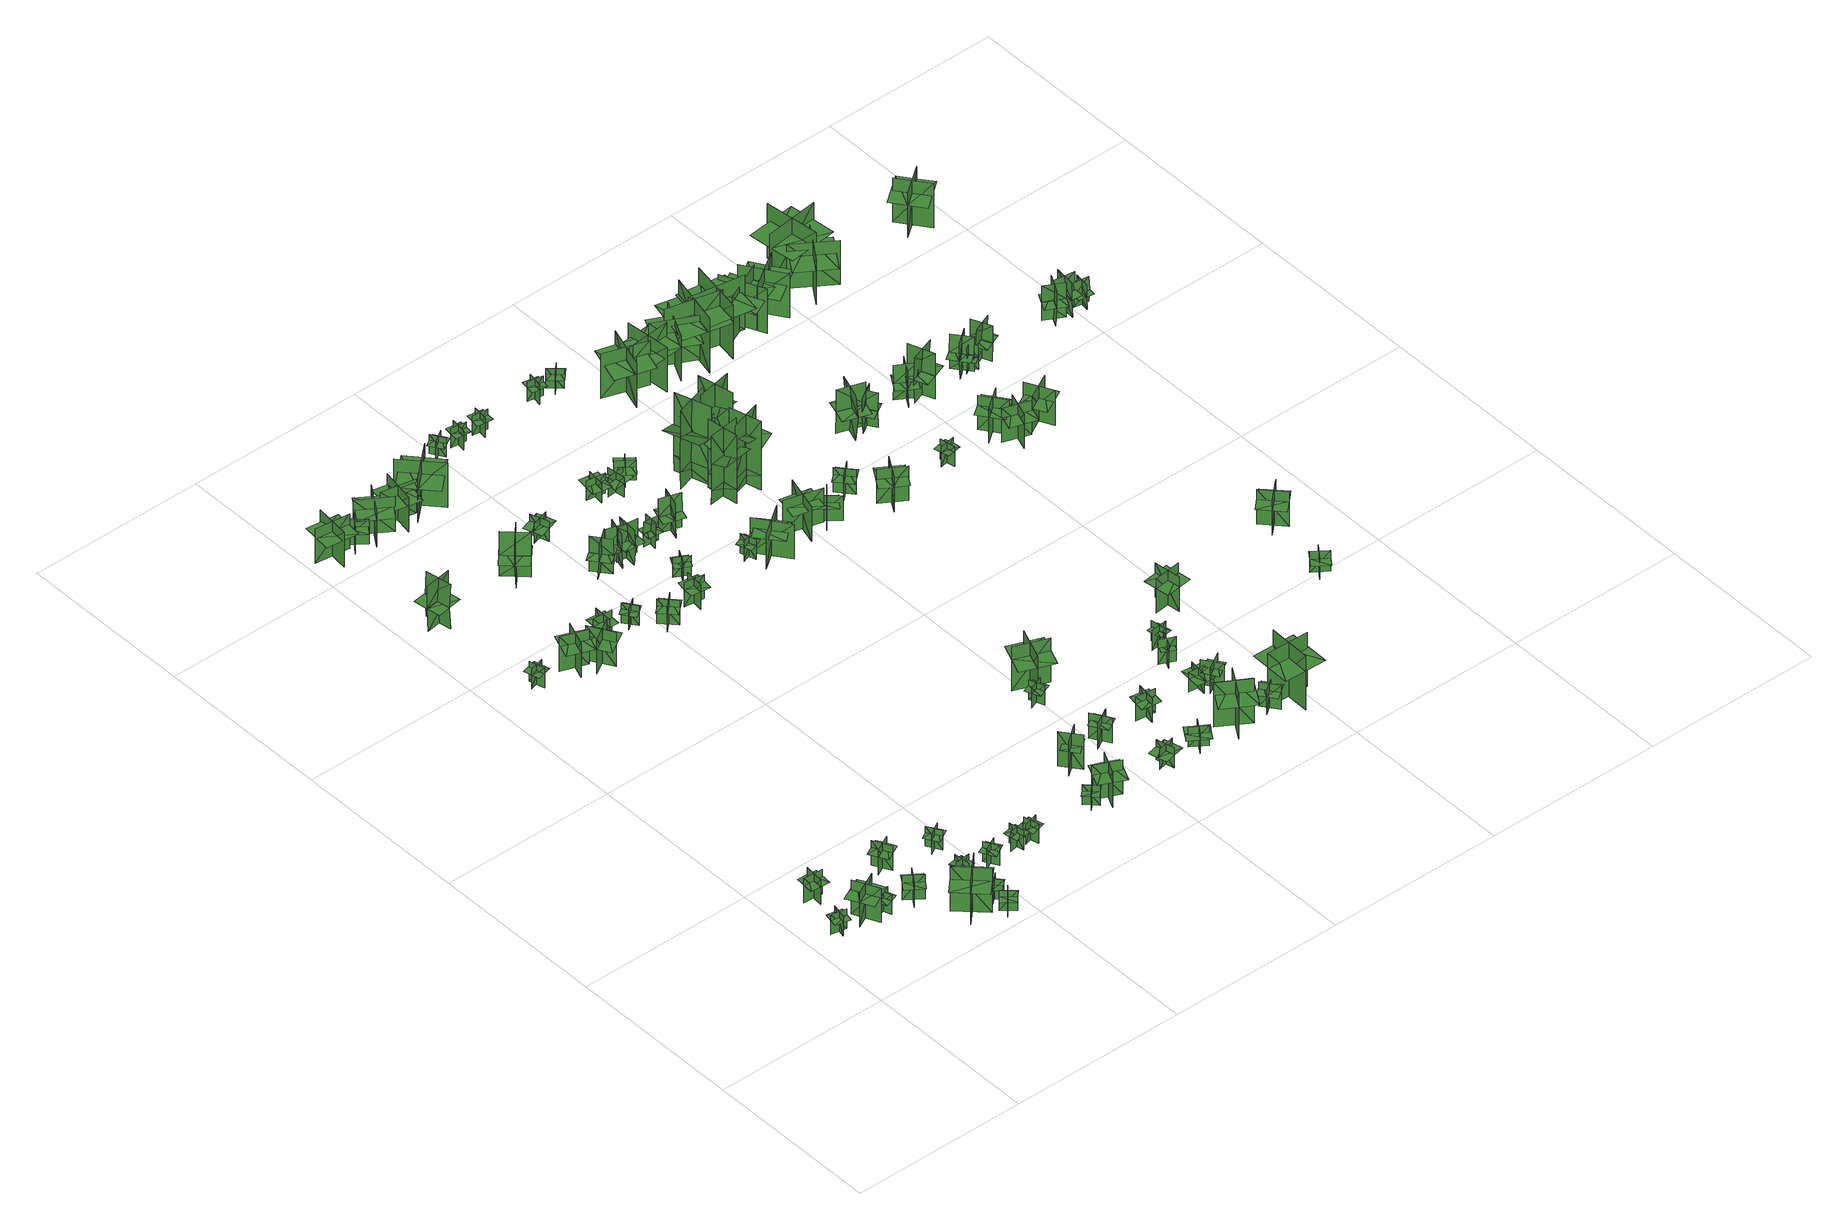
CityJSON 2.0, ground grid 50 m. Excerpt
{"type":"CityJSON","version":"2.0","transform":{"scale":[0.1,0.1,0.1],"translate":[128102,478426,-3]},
"CityObjects":{
"tree1":{"type":"SolitaryVegetationObject","geometry":[{"type":"MultiSurface","lod":"1","boundaries":[[[0,1,2]],[[0,2,3]],[[4,5,6]],[[4,6,7]],[[8,9,10]],[[8,10,11]],[[8,11,12]],[[8,12,13]]]}]},
"tree2":{"type":"SolitaryVegetationObject","geometry":[{"type":"MultiSurface","lod":"1","boundaries":[[[14,15,16]],[[14,16,17]],[[18,19,20]],[[18,20,21]],[[22,23,24]],[[22,24,25]],[[22,25,26]],[[22,26,27]]]}]},
"tree3":{"type":"SolitaryVegetationObject","geometry":[{"type":"MultiSurface","lod":"1","boundaries":[[[28,29,30]],[[28,30,31]],[[32,33,34]],[[32,34,35]],[[36,37,38]],[[36,38,39]],[[36,39,40]],[[36,40,41]]]}]},
"tree4":{"type":"SolitaryVegetationObject","geometry":[{"type":"MultiSurface","lod":"1","boundaries":[[[42,43,44]],[[42,44,45]],[[46,47,48]],[[46,48,49]],[[50,51,52]],[[50,52,53]],[[50,53,54]],[[50,54,55]]]}]},
"tree5":{"type":"SolitaryVegetationObject","geometry":[{"type":"MultiSurface","lod":"1","boundaries":[[[56,57,58]],[[56,58,59]],[[60,61,62]],[[60,62,63]],[[64,65,66]],[[64,66,67]],[[64,67,68]],[[64,68,69]]]}]},
"tree6":{"type":"SolitaryVegetationObject","geometry":[{"type":"MultiSurface","lod":"1","boundaries":[[[70,71,72]],[[70,72,73]],[[74,75,76]],[[74,76,77]],[[78,79,80]],[[78,80,81]],[[78,81,82]],[[78,82,83]]]}]},
"tree7":{"type":"SolitaryVegetationObject","geometry":[{"type":"MultiSurface","lod":"1","boundaries":[[[84,85,86]],[[84,86,87]],[[88,89,90]],[[88,90,91]],[[92,93,94]],[[92,94,95]],[[92,95,96]],[[92,96,97]]]}]},
"tree8":{"type":"SolitaryVegetationObject","geometry":[{"type":"MultiSurface","lod":"1","boundaries":[[[98,99,100]],[[98,100,101]],[[102,103,104]],[[102,104,105]],[[106,107,108]],[[106,108,109]],[[106,109,110]],[[106,110,111]]]}]},
"tree9":{"type":"SolitaryVegetationObject","geometry":[{"type":"MultiSurface","lod":"1","boundaries":[[[112,113,114]],[[112,114,115]],[[116,117,118]],[[116,118,119]],[[120,121,122]],[[120,122,123]],[[120,123,124]],[[120,124,125]]]}]},
"tree10":{"type":"SolitaryVegetationObject","geometry":[{"type":"MultiSurface","lod":"1","boundaries":[[[126,127,128]],[[126,128,129]],[[130,131,132]],[[130,132,133]],[[134,135,136]],[[134,136,137]],[[134,137,138]],[[134,138,139]]]}]},
"tree11":{"type":"SolitaryVegetationObject","geometry":[{"type":"MultiSurface","lod":"1","boundaries":[[[140,141,142]],[[140,142,143]],[[144,145,146]],[[144,146,147]],[[148,149,150]],[[148,150,151]],[[148,151,152]],[[148,152,153]]]}]},
"tree12":{"type":"SolitaryVegetationObject","geometry":[{"type":"MultiSurface","lod":"1","boundaries":[[[154,155,156]],[[154,156,157]],[[158,159,160]],[[158,160,161]],[[162,163,164]],[[162,164,165]],[[162,165,166]],[[162,166,167]]]}]},
"tree13":{"type":"SolitaryVegetationObject","geometry":[{"type":"MultiSurface","lod":"1","boundaries":[[[168,169,170]],[[168,170,171]],[[172,173,174]],[[172,174,175]],[[176,177,178]],[[176,178,179]],[[176,179,180]],[[176,180,181]]]}]},
"tree14":{"type":"SolitaryVegetationObject","geometry":[{"type":"MultiSurface","lod":"1","boundaries":[[[182,183,184]],[[182,184,185]],[[186,187,188]],[[186,188,189]],[[190,191,187]],[[190,187,186]],[[192,193,183]],[[192,183,182]],[[182,183,194]],[[182,194,195]],[[182,196,197]],[[182,197,183]]]}]},
"tree15":{"type":"SolitaryVegetationObject","geometry":[{"type":"MultiSurface","lod":"1","boundaries":[[[198,199,200]],[[198,200,201]],[[202,203,204]],[[202,204,205]],[[206,207,208]],[[206,208,209]],[[206,209,210]],[[206,210,211]]]}]},
"tree16":{"type":"SolitaryVegetationObject","geometry":[{"type":"MultiSurface","lod":"1","boundaries":[[[212,213,214]],[[212,214,215]],[[216,217,218]],[[216,218,219]],[[220,221,222]],[[220,222,223]],[[220,223,224]],[[220,224,225]]]}]},
"tree17":{"type":"SolitaryVegetationObject","geometry":[{"type":"MultiSurface","lod":"1","boundaries":[[[226,227,228]],[[226,228,229]],[[230,231,232]],[[230,232,233]],[[234,235,236]],[[234,236,237]],[[234,237,238]],[[234,238,239]]]}]},
"tree18":{"type":"SolitaryVegetationObject","geometry":[{"type":"MultiSurface","lod":"1","boundaries":[[[240,241,242]],[[240,242,243]],[[244,245,246]],[[244,246,247]],[[248,249,250]],[[248,250,251]],[[248,251,252]],[[248,252,253]]]}]},
"tree19":{"type":"SolitaryVegetationObject","geometry":[{"type":"MultiSurface","lod":"1","boundaries":[[[254,255,256]],[[254,256,257]],[[258,259,260]],[[258,260,261]],[[262,263,264]],[[262,264,265]],[[262,265,266]],[[262,266,267]]]}]},
"tree20":{"type":"SolitaryVegetationObject","geometry":[{"type":"MultiSurface","lod":"1","boundaries":[[[268,269,270]],[[268,270,271]],[[272,273,274]],[[272,274,275]],[[276,277,278]],[[276,278,279]],[[276,279,280]],[[276,280,281]]]}]},
"tree21":{"type":"SolitaryVegetationObject","geometry":[{"type":"MultiSurface","lod":"1","boundaries":[[[282,283,284]],[[282,284,285]],[[286,287,288]],[[286,288,289]],[[290,291,292]],[[290,292,293]],[[290,293,294]],[[290,294,295]]]}]},
"tree22":{"type":"SolitaryVegetationObject","geometry":[{"type":"MultiSurface","lod":"1","boundaries":[[[296,297,298]],[[296,298,299]],[[300,301,302]],[[300,302,303]],[[304,305,306]],[[304,306,307]],[[304,307,308]],[[304,308,309]]]}]},
"tree23":{"type":"SolitaryVegetationObject","geometry":[{"type":"MultiSurface","lod":"1","boundaries":[[[310,311,312]],[[310,312,313]],[[314,315,316]],[[314,316,317]],[[318,319,320]],[[318,320,321]],[[318,321,322]],[[318,322,323]]]}]},
"tree24":{"type":"SolitaryVegetationObject","geometry":[{"type":"MultiSurface","lod":"1","boundaries":[[[324,325,326]],[[324,326,327]],[[328,329,330]],[[328,330,331]],[[332,333,329]],[[332,329,328]],[[334,335,325]],[[334,325,324]],[[324,325,336]],[[324,336,337]],[[324,338,339]],[[324,339,325]]]}]},
"tree25":{"type":"SolitaryVegetationObject","geometry":[{"type":"MultiSurface","lod":"1","boundaries":[[[340,341,342]],[[340,342,343]],[[344,345,346]],[[344,346,347]],[[348,349,350]],[[348,350,351]],[[348,351,352]],[[348,352,353]]]}]},
"tree26":{"type":"SolitaryVegetationObject","geometry":[{"type":"MultiSurface","lod":"1","boundaries":[[[354,355,356]],[[354,356,357]],[[358,359,360]],[[358,360,361]],[[362,363,364]],[[362,364,365]],[[362,365,366]],[[362,366,367]]]}]},
"tree27":{"type":"SolitaryVegetationObject","geometry":[{"type":"MultiSurface","lod":"1","boundaries":[[[368,369,370]],[[368,370,371]],[[372,373,374]],[[372,374,375]],[[376,377,378]],[[376,378,379]],[[376,379,380]],[[376,380,381]]]}]},
"tree28":{"type":"SolitaryVegetationObject","geometry":[{"type":"MultiSurface","lod":"1","boundaries":[[[382,383,384]],[[382,384,385]],[[386,387,388]],[[386,388,389]],[[390,391,392]],[[390,392,393]],[[390,393,394]],[[390,394,395]]]}]},
"tree29":{"type":"SolitaryVegetationObject","geometry":[{"type":"MultiSurface","lod":"1","boundaries":[[[396,397,398]],[[396,398,399]],[[400,401,402]],[[400,402,403]],[[404,405,406]],[[404,406,407]],[[404,407,408]],[[404,408,409]]]}]},
"tree30":{"type":"SolitaryVegetationObject","geometry":[{"type":"MultiSurface","lod":"1","boundaries":[[[410,411,412]],[[410,412,413]],[[414,415,416]],[[414,416,417]],[[418,419,420]],[[418,420,421]],[[418,421,422]],[[418,422,423]]]}]},
"tree31":{"type":"SolitaryVegetationObject","geometry":[{"type":"MultiSurface","lod":"1","boundaries":[[[424,425,426]],[[424,426,427]],[[428,429,430]],[[428,430,431]],[[432,433,429]],[[432,429,428]],[[434,435,425]],[[434,425,424]],[[424,425,436]],[[424,436,437]],[[424,438,439]],[[424,439,425]]]}]},
"tree32":{"type":"SolitaryVegetationObject","geometry":[{"type":"MultiSurface","lod":"1","boundaries":[[[440,441,442]],[[440,442,443]],[[444,445,446]],[[444,446,447]],[[448,449,450]],[[448,450,451]],[[448,451,452]],[[448,452,453]]]}]},
"tree33":{"type":"SolitaryVegetationObject","geometry":[{"type":"MultiSurface","lod":"1","boundaries":[[[454,455,456]],[[454,456,457]],[[458,459,460]],[[458,460,461]],[[462,463,464]],[[462,464,465]],[[462,465,466]],[[462,466,467]]]}]},
"tree34":{"type":"SolitaryVegetationObject","geometry":[{"type":"MultiSurface","lod":"1","boundaries":[[[468,469,470]],[[468,470,471]],[[472,473,474]],[[472,474,475]],[[476,477,473]],[[476,473,472]],[[478,479,469]],[[478,469,468]],[[468,469,480]],[[468,480,481]],[[468,482,483]],[[468,483,469]]]}]},
"tree35":{"type":"SolitaryVegetationObject","geometry":[{"type":"MultiSurface","lod":"1","boundaries":[[[484,485,486]],[[484,486,487]],[[488,489,490]],[[488,490,491]],[[492,493,489]],[[492,489,488]],[[494,495,485]],[[494,485,484]],[[484,485,496]],[[484,496,497]],[[484,498,499]],[[484,499,485]]]}]},
"tree36":{"type":"SolitaryVegetationObject","geometry":[{"type":"MultiSurface","lod":"1","boundaries":[[[500,501,502]],[[500,502,503]],[[504,505,506]],[[504,506,507]],[[508,509,510]],[[508,510,511]],[[508,511,512]],[[508,512,513]]]}]},
"tree37":{"type":"SolitaryVegetationObject","geometry":[{"type":"MultiSurface","lod":"1","boundaries":[[[514,515,516]],[[514,516,517]],[[518,519,520]],[[518,520,521]],[[522,523,524]],[[522,524,525]],[[522,526,527]],[[522,527,523]]]}]},
"tree38":{"type":"SolitaryVegetationObject","geometry":[{"type":"MultiSurface","lod":"1","boundaries":[[[528,529,530]],[[528,530,531]],[[532,533,534]],[[532,534,535]],[[536,537,538]],[[536,538,539]],[[536,539,540]],[[536,540,541]]]}]},
"tree39":{"type":"SolitaryVegetationObject","geometry":[{"type":"MultiSurface","lod":"1","boundaries":[[[542,543,544]],[[542,544,545]],[[546,547,548]],[[546,548,549]],[[550,551,552]],[[550,552,553]],[[550,553,554]],[[550,554,555]]]}]},
"tree40":{"type":"SolitaryVegetationObject","geometry":[{"type":"MultiSurface","lod":"1","boundaries":[[[556,557,558]],[[556,558,559]],[[560,561,562]],[[560,562,563]],[[564,565,566]],[[564,566,567]],[[564,567,568]],[[564,568,569]]]}]},
"tree41":{"type":"SolitaryVegetationObject","geometry":[{"type":"MultiSurface","lod":"1","boundaries":[[[570,571,572]],[[570,572,573]],[[574,575,576]],[[574,576,577]],[[578,579,575]],[[578,575,574]],[[580,581,571]],[[580,571,570]],[[570,571,582]],[[570,582,583]],[[570,584,585]],[[570,585,571]]]}]},
"tree42":{"type":"SolitaryVegetationObject","geometry":[{"type":"MultiSurface","lod":"1","boundaries":[[[586,587,588]],[[586,588,589]],[[590,591,592]],[[590,592,593]],[[594,595,596]],[[594,596,597]],[[594,597,598]],[[594,598,599]]]}]},
"tree43":{"type":"SolitaryVegetationObject","geometry":[{"type":"MultiSurface","lod":"1","boundaries":[[[600,601,602]],[[600,602,603]],[[604,605,606]],[[604,606,607]],[[608,609,610]],[[608,610,611]],[[608,611,612]],[[608,612,613]]]}]},
"tree44":{"type":"SolitaryVegetationObject","geometry":[{"type":"MultiSurface","lod":"1","boundaries":[[[614,615,616]],[[614,616,617]],[[618,619,620]],[[618,620,621]],[[622,623,619]],[[622,619,618]],[[624,625,615]],[[624,615,614]],[[614,615,626]],[[614,626,627]],[[614,628,629]],[[614,629,615]]]}]},
"tree45":{"type":"SolitaryVegetationObject","geometry":[{"type":"MultiSurface","lod":"1","boundaries":[[[630,631,632]],[[630,632,633]],[[634,635,636]],[[634,636,637]],[[638,639,640]],[[638,640,641]],[[638,641,642]],[[638,642,643]]]}]},
"tree46":{"type":"SolitaryVegetationObject","geometry":[{"type":"MultiSurface","lod":"1","boundaries":[[[644,645,646]],[[644,646,647]],[[648,649,650]],[[648,650,651]],[[652,653,654]],[[652,654,655]],[[652,655,656]],[[652,656,657]]]}]},
"tree47":{"type":"SolitaryVegetationObject","geometry":[{"type":"MultiSurface","lod":"1","boundaries":[[[658,659,660]],[[658,660,661]],[[662,663,664]],[[662,664,665]],[[666,667,668]],[[666,668,669]],[[666,669,670]],[[666,670,671]]]}]},
"tree48":{"type":"SolitaryVegetationObject","geometry":[{"type":"MultiSurface","lod":"1","boundaries":[[[672,673,674]],[[672,674,675]],[[676,677,678]],[[676,678,679]],[[680,681,682]],[[680,682,683]],[[680,683,684]],[[680,684,685]]]}]},
"tree49":{"type":"SolitaryVegetationObject","geometry":[{"type":"MultiSurface","lod":"1","boundaries":[[[686,687,688]],[[686,688,689]],[[690,691,692]],[[690,692,693]],[[694,695,696]],[[694,696,697]],[[694,697,698]],[[694,698,699]]]}]},
"tree50":{"type":"SolitaryVegetationObject","geometry":[{"type":"MultiSurface","lod":"1","boundaries":[[[700,701,702]],[[700,702,703]],[[704,705,706]],[[704,706,707]],[[708,709,710]],[[708,710,711]],[[708,711,712]],[[708,712,713]]]}]},
"tree51":{"type":"SolitaryVegetationObject","geometry":[{"type":"MultiSurface","lod":"1","boundaries":[[[714,715,716]],[[714,716,717]],[[718,719,720]],[[718,720,721]],[[722,723,724]],[[722,724,725]],[[722,725,726]],[[722,726,727]]]}]},
"tree52":{"type":"SolitaryVegetationObject","geometry":[{"type":"MultiSurface","lod":"1","boundaries":[[[728,729,730]],[[728,730,731]],[[732,733,734]],[[732,734,735]],[[736,737,738]],[[736,738,739]],[[736,739,740]],[[736,740,741]]]}]},
"tree53":{"type":"SolitaryVegetationObject","geometry":[{"type":"MultiSurface","lod":"1","boundaries":[[[742,743,744]],[[742,744,745]],[[746,747,748]],[[746,748,749]],[[750,751,752]],[[750,752,753]],[[750,753,754]],[[750,754,755]]]}]},
"tree54":{"type":"SolitaryVegetationObject","geometry":[{"type":"MultiSurface","lod":"1","boundaries":[[[756,757,758]],[[756,758,759]],[[760,761,762]],[[760,762,763]],[[764,765,766]],[[764,766,767]],[[764,767,768]],[[764,768,769]]]}]},
"tree55":{"type":"SolitaryVegetationObject","geometry":[{"type":"MultiSurface","lod":"1","boundaries":[[[770,771,772]],[[770,772,773]],[[774,775,776]],[[774,776,777]],[[778,779,775]],[[778,775,774]],[[780,781,771]],[[780,771,770]],[[782,783,784]],[[782,784,785]],[[786,787,788]],[[786,788,789]]]}]},
"tree56":{"type":"SolitaryVegetationObject","geometry":[{"type":"MultiSurface","lod":"1","boundaries":[[[790,791,792]],[[790,792,793]],[[794,795,796]],[[794,796,797]],[[798,799,795]],[[798,795,794]],[[800,801,791]],[[800,791,790]],[[802,803,804]],[[802,804,805]],[[806,807,808]],[[806,808,809]]]}]},
"tree57":{"type":"SolitaryVegetationObject","geometry":[{"type":"MultiSurface","lod":"1","boundaries":[[[810,811,812]],[[810,812,813]],[[814,815,816]],[[814,816,817]],[[818,819,820]],[[818,820,821]],[[818,821,822]],[[818,822,823]]]}]},
"tree58":{"type":"SolitaryVegetationObject","geometry":[{"type":"MultiSurface","lod":"1","boundaries":[[[824,825,826]],[[824,826,827]],[[828,829,830]],[[828,830,831]],[[832,833,834]],[[832,834,835]],[[832,836,837]],[[832,837,833]]]}]},
"tree59":{"type":"SolitaryVegetationObject","geometry":[{"type":"MultiSurface","lod":"1","boundaries":[[[838,839,840]],[[838,840,841]],[[842,843,844]],[[842,844,845]],[[846,847,848]],[[846,848,849]],[[846,849,850]],[[846,850,851]]]}]},
"tree60":{"type":"SolitaryVegetationObject","geometry":[{"type":"MultiSurface","lod":"1","boundaries":[[[852,853,854]],[[852,854,855]],[[856,857,858]],[[856,858,859]],[[860,861,862]],[[860,862,863]],[[860,863,864]],[[860,864,865]]]}]},
"tree61":{"type":"SolitaryVegetationObject","geometry":[{"type":"MultiSurface","lod":"1","boundaries":[[[866,867,868]],[[866,868,869]],[[870,871,872]],[[870,872,873]],[[874,875,876]],[[874,876,877]],[[874,877,878]],[[874,878,879]]]}]},
"tree62":{"type":"SolitaryVegetationObject","geometry":[{"type":"MultiSurface","lod":"1","boundaries":[[[880,881,882]],[[880,882,883]],[[884,885,886]],[[884,886,887]],[[888,889,890]],[[888,890,891]],[[888,891,892]],[[888,892,893]]]}]},
"tree63":{"type":"SolitaryVegetationObject","geometry":[{"type":"MultiSurface","lod":"1","boundaries":[[[894,895,896]],[[894,896,897]],[[898,899,900]],[[898,900,901]],[[902,903,899]],[[902,899,898]],[[904,905,895]],[[904,895,894]],[[906,907,908]],[[906,908,909]],[[910,911,912]],[[910,912,913]]]}]},
"tree64":{"type":"SolitaryVegetationObject","geometry":[{"type":"MultiSurface","lod":"1","boundaries":[[[914,915,916]],[[914,916,917]],[[918,919,920]],[[918,920,921]],[[922,923,919]],[[922,919,918]],[[924,925,915]],[[924,915,914]],[[926,927,928]],[[926,928,929]],[[930,931,932]],[[930,932,933]]]}]},
"tree65":{"type":"SolitaryVegetationObject","geometry":[{"type":"MultiSurface","lod":"1","boundaries":[[[934,935,936]],[[934,936,937]],[[938,939,940]],[[938,940,941]],[[942,943,944]],[[942,944,945]],[[942,946,947]],[[942,947,943]]]}]},
"tree66":{"type":"SolitaryVegetationObject","geometry":[{"type":"MultiSurface","lod":"1","boundaries":[[[948,949,950]],[[948,950,951]],[[952,953,954]],[[952,954,955]],[[956,957,958]],[[956,958,959]],[[956,959,960]],[[956,960,961]]]}]},
"tree67":{"type":"SolitaryVegetationObject","geometry":[{"type":"MultiSurface","lod":"1","boundaries":[[[962,963,964]],[[962,964,965]],[[966,967,968]],[[966,968,969]],[[970,971,972]],[[970,972,973]],[[970,973,974]],[[970,974,975]]]}]},
"tree68":{"type":"SolitaryVegetationObject","geometry":[{"type":"MultiSurface","lod":"1","boundaries":[[[976,977,978]],[[976,978,979]],[[980,981,982]],[[980,982,983]],[[984,985,986]],[[984,986,987]],[[984,987,988]],[[984,988,989]]]}]},
"tree69":{"type":"SolitaryVegetationObject","geometry":[{"type":"MultiSurface","lod":"1","boundaries":[[[990,991,992]],[[990,992,993]],[[994,995,996]],[[994,996,997]],[[998,999,1000]],[[998,1000,1001]],[[998,1001,1002]],[[998,1002,1003]]]}]},
"tree70":{"type":"SolitaryVegetationObject","geometry":[{"type":"MultiSurface","lod":"1","boundaries":[[[1004,1005,1006]],[[1004,1006,1007]],[[1008,1009,1010]],[[1008,1010,1011]],[[1012,1013,1014]],[[1012,1014,1015]],[[1012,1015,1016]],[[1012,1016,1017]]]}]},
"tree71":{"type":"SolitaryVegetationObject","geometry":[{"type":"MultiSurface","lod":"1","boundaries":[[[1018,1019,1020]],[[1018,1020,1021]],[[1022,1023,1024]],[[1022,1024,1025]],[[1026,1027,1028]],[[1026,1028,1029]],[[1026,1029,1030]],[[1026,1030,1031]]]}]},
"tree72":{"type":"SolitaryVegetationObject","geometry":[{"type":"MultiSurface","lod":"1","boundaries":[[[1032,1033,1034]],[[1032,1034,1035]],[[1036,1037,1038]],[[1036,1038,1039]],[[1040,1041,1042]],[[1040,1042,1043]],[[1040,1043,1044]],[[1040,1044,1045]]]}]},
"tree73":{"type":"SolitaryVegetationObject","geometry":[{"type":"MultiSurface","lod":"1","boundaries":[[[1046,1047,1048]],[[1046,1048,1049]],[[1050,1051,1052]],[[1050,1052,1053]],[[1054,1055,1056]],[[1054,1056,1057]],[[1054,1057,1058]],[[1054,1058,1059]]]}]},
"tree74":{"type":"SolitaryVegetationObject","geometry":[{"type":"MultiSurface","lod":"1","boundaries":[[[1060,1061,1062]],[[1060,1062,1063]],[[1064,1065,1066]],[[1064,1066,1067]],[[1068,1069,1065]],[[1068,1065,1064]],[[1070,1071,1061]],[[1070,1061,1060]],[[1060,1061,1072]],[[1060,1072,1073]],[[1060,1074,1075]],[[1060,1075,1061]]]}]},
"tree75":{"type":"SolitaryVegetationObject","geometry":[{"type":"MultiSurface","lod":"1","boundaries":[[[1076,1077,1078]],[[1076,1078,1079]],[[1080,1081,1082]],[[1080,1082,1083]],[[1084,1085,1086]],[[1084,1086,1087]],[[1084,1087,1088]],[[1084,1088,1089]]]}]},
"tree76":{"type":"SolitaryVegetationObject","geometry":[{"type":"MultiSurface","lod":"1","boundaries":[[[1090,1091,1092]],[[1090,1092,1093]],[[1094,1095,1096]],[[1094,1096,1097]],[[1098,1099,1095]],[[1098,1095,1094]],[[1100,1101,1091]],[[1100,1091,1090]],[[1090,1091,1102]],[[1090,1102,1103]],[[1090,1104,1105]],[[1090,1105,1091]]]}]},
"tree77":{"type":"SolitaryVegetationObject","geometry":[{"type":"MultiSurface","lod":"1","boundaries":[[[1106,1107,1108]],[[1106,1108,1109]],[[1110,1111,1112]],[[1110,1112,1113]],[[1114,1115,1116]],[[1114,1116,1117]],[[1114,1117,1118]],[[1114,1118,1119]]]}]},
"tree78":{"type":"SolitaryVegetationObject","geometry":[{"type":"MultiSurface","lod":"1","boundaries":[[[1120,1121,1122]],[[1120,1122,1123]],[[1124,1125,1126]],[[1124,1126,1127]],[[1128,1129,1130]],[[1128,1130,1131]],[[1128,1131,1132]],[[1128,1132,1133]]]}]},
"tree79":{"type":"SolitaryVegetationObject","geometry":[{"type":"MultiSurface","lod":"1","boundaries":[[[1134,1135,1136]],[[1134,1136,1137]],[[1138,1139,1140]],[[1138,1140,1141]],[[1142,1143,1139]],[[1142,1139,1138]],[[1144,1145,1135]],[[1144,1135,1134]],[[1134,1135,1146]],[[1134,1146,1147]],[[1134,1148,1149]],[[1134,1149,1135]]]}]},
"tree80":{"type":"SolitaryVegetationObject","geometry":[{"type":"MultiSurface","lod":"1","boundaries":[[[1150,1151,1152]],[[1150,1152,1153]],[[1154,1155,1156]],[[1154,1156,1157]],[[1158,1159,1160]],[[1158,1160,1161]],[[1158,1161,1162]],[[1158,1162,1163]]]}]},
"tree81":{"type":"SolitaryVegetationObject","geometry":[{"type":"MultiSurface","lod":"1","boundaries":[[[1164,1165,1166]],[[1164,1166,1167]],[[1168,1169,1170]],[[1168,1170,1171]],[[1172,1173,1174]],[[1172,1174,1175]],[[1172,1175,1176]],[[1172,1176,1177]]]}]},
"tree82":{"type":"SolitaryVegetationObject","geometry":[{"type":"MultiSurface","lod":"1","boundaries":[[[1178,1179,1180]],[[1178,1180,1181]],[[1182,1183,1184]],[[1182,1184,1185]],[[1186,1187,1188]],[[1186,1188,1189]],[[1186,1189,1190]],[[1186,1190,1191]]]}]},
"tree83":{"type":"SolitaryVegetationObject","geometry":[{"type":"MultiSurface","lod":"1","boundaries":[[[1192,1193,1194]],[[1192,1194,1195]],[[1196,1197,1198]],[[1196,1198,1199]],[[1200,1201,1202]],[[1200,1202,1203]],[[1200,1203,1204]],[[1200,1204,1205]]]}]},
"tree84":{"type":"SolitaryVegetationObject","geometry":[{"type":"MultiSurface","lod":"1","boundaries":[[[1206,1207,1208]],[[1206,1208,1209]],[[1210,1211,1212]],[[1210,1212,1213]],[[1214,1215,1211]],[[1214,1211,1210]],[[1216,1217,1207]],[[1216,1207,1206]],[[1206,1207,1218]],[[1206,1218,1219]],[[1206,1220,1221]],[[1206,1221,1207]]]}]},
"tree85":{"type":"SolitaryVegetationObject","geometry":[{"type":"MultiSurface","lod":"1","boundaries":[[[1222,1223,1224]],[[1222,1224,1225]],[[1226,1227,1228]],[[1226,1228,1229]],[[1230,1231,1232]],[[1230,1232,1233]],[[1230,1233,1234]],[[1230,1234,1235]]]}]},
"tree86":{"type":"SolitaryVegetationObject","geometry":[{"type":"MultiSurface","lod":"1","boundaries":[[[1236,1237,1238]],[[1236,1238,1239]],[[1240,1241,1242]],[[1240,1242,1243]],[[1244,1245,1246]],[[1244,1246,1247]],[[1244,1247,1248]],[[1244,1248,1249]]]}]},
"tree87":{"type":"SolitaryVegetationObject","geometry":[{"type":"MultiSurface","lod":"1","boundaries":[[[1250,1251,1252]],[[1250,1252,1253]],[[1254,1255,1256]],[[1254,1256,1257]],[[1258,1259,1260]],[[1258,1260,1261]],[[1258,1259,1262]],[[1258,1262,1263]]]}]},
"tree88":{"type":"SolitaryVegetationObject","geometry":[{"type":"MultiSurface","lod":"1","boundaries":[[[1264,1265,1266]],[[1264,1266,1267]],[[1268,1269,1270]],[[1268,1270,1271]],[[1272,1273,1269]],[[1272,1269,1268]],[[1274,1275,1265]],[[1274,1265,1264]],[[1264,1265,1276]],[[1264,1276,1277]],[[1264,1278,1279]],[[1264,1279,1265]]]}]},
"tree89":{"type":"SolitaryVegetationObject","geometry":[{"type":"MultiSurface","lod":"1","boundaries":[[[1280,1281,1282]],[[1280,1282,1283]],[[1284,1285,1286]],[[1284,1286,1287]],[[1288,1289,1285]],[[1288,1285,1284]],[[1290,1291,1281]],[[1290,1281,1280]],[[1280,1281,1292]],[[1280,1292,1293]],[[1280,1294,1295]],[[1280,1295,1281]]]}]},
"tree90":{"type":"SolitaryVegetationObject","geometry":[{"type":"MultiSurface","lod":"1","boundaries":[[[1296,1297,1298]],[[1296,1298,1299]],[[1300,1301,1302]],[[1300,1302,1303]],[[1304,1305,1306]],[[1304,1306,1307]],[[1304,1307,1308]],[[1304,1308,1309]]]}]},
"tree91":{"type":"SolitaryVegetationObject","geometry":[{"type":"MultiSurface","lod":"1","boundaries":[[[1310,1311,1312]],[[1310,1312,1313]],[[1314,1315,1316]],[[1314,1316,1317]],[[1318,1319,1315]],[[1318,1315,1314]],[[1320,1321,1311]],[[1320,1311,1310]],[[1310,1311,1322]],[[1310,1322,1323]],[[1310,1324,1325]],[[1310,1325,1311]]]}]},
"tree92":{"type":"SolitaryVegetationObject","geometry":[{"type":"MultiSurface","lod":"1","boundaries":[[[1326,1327,1328]],[[1326,1328,1329]],[[1330,1331,1332]],[[1330,1332,1333]],[[1334,1335,1336]],[[1334,1336,1337]],[[1334,1337,1338]],[[1334,1338,1339]]]}]},
"tree93":{"type":"SolitaryVegetationObject","geometry":[{"type":"MultiSurface","lod":"1","boundaries":[[[1340,1341,1342]],[[1340,1342,1343]],[[1344,1345,1346]],[[1344,1346,1347]],[[1348,1349,1345]],[[1348,1345,1344]],[[1350,1351,1341]],[[1350,1341,1340]],[[1340,1341,1352]],[[1340,1352,1353]],[[1340,1354,1355]],[[1340,1355,1341]]]}]},
"tree94":{"type":"SolitaryVegetationObject","geometry":[{"type":"MultiSurface","lod":"1","boundaries":[[[1356,1357,1358]],[[1356,1358,1359]],[[1360,1361,1362]],[[1360,1362,1363]],[[1364,1365,1361]],[[1364,1361,1360]],[[1366,1367,1357]],[[1366,1357,1356]],[[1356,1357,1368]],[[1356,1368,1369]],[[1356,1370,1371]],[[1356,1371,1357]]]}]},
"tree95":{"type":"SolitaryVegetationObject","geometry":[{"type":"MultiSurface","lod":"1","boundaries":[[[1372,1373,1374]],[[1372,1374,1375]],[[1376,1377,1378]],[[1376,1378,1379]],[[1380,1381,1377]],[[1380,1377,1376]],[[1382,1383,1373]],[[1382,1373,1372]],[[1372,1373,1384]],[[1372,1384,1385]],[[1372,1386,1387]],[[1372,1387,1373]]]}]},
"tree96":{"type":"SolitaryVegetationObject","geometry":[{"type":"MultiSurface","lod":"1","boundaries":[[[1388,1389,1390]],[[1388,1390,1391]],[[1392,1393,1394]],[[1392,1394,1395]],[[1396,1397,1398]],[[1396,1398,1399]],[[1396,1399,1400]],[[1396,1400,1401]]]}]}
},
"vertices":[
[73,222,23],[82,265,23],[82,265,84],[73,222,84],[97,238,23],[54,247,23],[54,247,84],[97,238,84],[97,238,67],[102,260,67],[59,269,67],[54,247,67],[50,226,67],[93,216,67],
[136,372,23],[81,376,23],[81,376,100],[136,372,100],[113,400,23],[108,345,23],[108,345,100],[113,400,100],[113,400,78],[85,402,78],[80,347,78],[108,345,78],[135,343,78],[140,398,78],
[138,269,25],[173,199,25],[173,199,132],[138,269,132],[122,220,25],[191,255,25],[191,255,132],[122,220,132],[122,220,102],[139,185,102],[208,220,102],[191,255,102],[173,289,102],[104,254,102],
[224,235,23],[182,221,23],[182,221,85],[224,235,85],[197,248,23],[211,206,23],[211,206,85],[197,248,85],[197,248,67],[176,241,67],[190,199,67],[211,206,67],[232,213,67],[218,255,67],
[300,235,24],[268,190,24],[268,190,101],[300,235,101],[264,229,24],[309,197,24],[309,197,101],[264,229,101],[264,229,79],[248,206,79],[293,174,79],[309,197,79],[325,220,79],[280,252,79],
[332,57,21],[403,128,21],[403,128,160],[332,57,160],[399,57,21],[328,127,21],[328,127,160],[399,57,160],[399,57,121],[434,92,121],[364,162,121],[328,127,121],[293,92,121],[364,22,121],
[319,327,23],[294,376,23],[294,376,100],[319,327,100],[331,363,23],[282,337,23],[282,337,100],[331,363,100],[331,363,79],[318,387,79],[269,361,79],[282,337,79],[294,312,79],[343,338,79],
[443,50,25],[414,17,25],[414,17,86],[443,50,86],[414,48,25],[447,19,25],[447,19,86],[414,48,86],[414,48,69],[399,31,69],[433,2,69],[447,19,69],[462,35,69],[429,65,69],
[419,105,24],[448,71,24],[448,71,86],[419,105,86],[417,75,24],[450,104,24],[450,104,86],[417,75,86],[417,75,69],[431,58,69],[465,87,69],[450,104,69],[436,121,69],[402,92,69],
[404,194,24],[448,199,24],[448,199,85],[404,194,85],[427,175,24],[422,219,24],[422,219,85],[427,175,85],[427,175,68],[449,178,68],[444,222,68],[422,219,68],[400,217,68],[405,173,68],
[111,1411,31],[122,1368,31],[122,1368,93],[111,1411,93],[96,1385,31],[138,1397,31],[138,1397,93],[96,1385,93],[96,1385,75],[101,1364,75],[144,1375,75],[138,1397,75],[133,1418,75],[90,1407,75],
[458,305,24],[435,343,24],[435,343,85],[458,305,85],[465,334,24],[427,310,24],[427,310,85],[465,334,85],[465,334,68],[453,353,68],[416,329,68],[427,310,68],[439,292,68],[477,315,68],
[531,204,23],[492,183,23],[492,183,85],[531,204,85],[503,212,23],[524,174,23],[524,174,85],[503,212,85],[503,212,68],[483,202,68],[505,163,68],[524,174,68],[544,185,68],[522,223,68],
[66,1731,75],[142,1743,75],[136,1782,76],[60,1771,76],[97,1775,75],[108,1699,75],[113,1700,145],[101,1775,145],[101,1775,5],[113,1700,5],[67,1728,5],[142,1740,5],[142,1743,145],[66,1731,145],[72,1693,76],[148,1705,76],
[263,1368,27],[191,1395,27],[191,1395,135],[263,1368,135],[242,1415,27],[215,1343,27],[215,1343,135],[242,1415,135],[242,1415,105],[206,1429,105],[179,1356,105],[215,1343,105],[251,1329,105],[279,1401,105],
[602,176,26],[594,219,26],[594,219,88],[602,176,88],[619,200,26],[575,192,26],[575,192,88],[619,200,88],[619,200,70],[615,222,70],[572,214,70],[575,192,70],[579,171,70],[623,178,70],
[67,2122,23],[55,2022,23],[55,2022,132],[67,2122,132],[11,2077,23],[110,2065,23],[110,2065,132],[11,2077,132],[15,2077,101],[10,2033,101],[101,2022,101],[106,2066,101],[112,2109,101],[20,2120,101],
[307,1320,25],[268,1387,25],[268,1387,133],[307,1320,133],[320,1370,25],[254,1330,25],[254,1330,133],[320,1370,133],[320,1370,102],[300,1403,102],[234,1364,102],[254,1330,102],[273,1297,102],[340,1337,102],
[634,214,26],[645,171,26],[645,171,87],[634,214,87],[619,189,26],[661,200,26],[661,200,87],[619,189,87],[619,189,70],[624,167,70],[667,179,70],[661,200,70],[656,221,70],[613,210,70],
[150,2097,24],[106,2041,24],[106,2041,102],[150,2097,102],[99,2090,24],[156,2046,24],[156,2046,102],[99,2090,102],[102,2089,80],[82,2064,80],[134,2024,80],[154,2048,80],[173,2073,80],[121,2113,80],
[346,1390,27],[350,1446,27],[350,1446,104],[346,1390,104],[374,1414,27],[319,1418,27],[319,1418,104],[374,1414,104],[374,1414,82],[376,1442,82],[321,1446,82],[319,1418,82],[317,1391,82],[372,1387,82],
[163,2027,23],[218,2111,23],[218,2111,132],[163,2027,132],[233,2042,23],[149,2097,23],[149,2097,132],[233,2042,132],[230,2045,101],[253,2081,101],[176,2132,101],[152,2095,101],[128,2058,101],[206,2008,101],
[416,1402,26],[452,1428,26],[452,1428,88],[416,1402,88],[445,1397,26],[420,1433,26],[420,1433,88],[445,1397,88],[445,1397,71],[463,1410,71],[438,1446,71],[420,1433,71],[402,1420,71],[427,1384,71],
[325,1711,78],[377,1768,78],[348,1794,78],[296,1738,78],[322,1764,78],[378,1712,78],[381,1716,148],[325,1768,148],[325,1768,8],[381,1716,8],[327,1709,8],[379,1765,8],[377,1768,148],[325,1711,148],[353,1685,78],[405,1741,78],
[315,2059,23],[217,2078,23],[217,2078,131],[315,2059,131],[274,2118,23],[256,2019,23],[256,2019,131],[274,2118,131],[274,2114,101],[231,2122,101],[213,2032,101],[256,2023,101],[299,2015,101],[317,2106,101],
[818,180,26],[849,211,26],[849,211,88],[818,180,88],[847,180,26],[816,211,26],[816,211,88],[847,180,88],[847,180,70],[863,195,70],[832,227,70],[816,211,70],[800,196,70],[831,164,70],
[518,1334,29],[480,1374,29],[480,1374,106],[518,1334,106],[519,1371,29],[479,1333,29],[479,1333,106],[519,1371,106],[519,1371,85],[501,1391,85],[460,1353,85],[479,1333,85],[498,1313,85],[538,1350,85],
[917,179,23],[847,212,23],[847,212,131],[917,179,131],[900,228,23],[867,158,23],[867,158,131],[900,228,131],[900,228,101],[864,244,101],[832,174,101],[867,158,101],[902,141,101],[935,211,101],
[299,2123,22],[386,2027,22],[386,2027,161],[299,2123,161],[296,2031,22],[391,2117,22],[391,2117,161],[296,2031,161],[300,2034,122],[337,1992,122],[425,2072,122],[387,2114,122],[350,2155,122],[262,2076,122],
[863,314,23],[914,352,23],[914,352,131],[863,314,131],[905,308,23],[905,308,131],[867,358,131],[867,358,23],[903,310,96],[924,326,96],[894,366,96],[873,350,96],[852,334,96],[882,294,96],
[537,1631,72],[490,1595,72],[508,1570,72],[556,1606,72],[532,1590,72],[496,1637,72],[493,1635,126],[529,1588,126],[529,1588,17],[493,1635,17],[535,1633,17],[488,1597,17],[490,1595,126],[537,1631,126],[519,1655,72],[471,1619,72],
[598,1396,31],[591,1341,31],[591,1341,108],[598,1396,108],[568,1374,31],[623,1366,31],[623,1366,108],[568,1374,108],[568,1374,86],[565,1346,86],[620,1339,86],[623,1366,86],[627,1394,86],[572,1401,86],
[490,1777,19],[490,1777,81],[473,1828,81],[473,1828,19],[458,1794,19],[458,1794,81],[507,1810,81],[507,1810,19],[451,1791,61],[459,1766,61],[520,1786,61],[511,1811,61],[503,1837,61],[442,1817,61],
[556,1588,72],[573,1645,72],[543,1654,72],[527,1597,72],[536,1624,72],[593,1607,72],[594,1611,127],[537,1627,127],[537,1627,18],[594,1611,18],[559,1588,18],[575,1645,18],[573,1645,127],[556,1588,127],[585,1580,72],[602,1637,72],
[621,1606,74],[562,1611,74],[560,1580,74],[619,1575,74],[591,1579,74],[595,1638,74],[592,1638,128],[587,1579,128],[587,1579,19],[592,1638,19],[621,1609,19],[562,1613,19],[562,1611,128],[621,1606,128],[624,1636,74],[564,1641,74],
[619,1475,29],[658,1454,29],[658,1454,90],[619,1475,90],[628,1447,29],[648,1486,29],[648,1486,90],[628,1447,90],[628,1447,73],[647,1436,73],[668,1475,73],[648,1486,73],[629,1496,73],[608,1457,73],
[991,389,22],[1021,338,22],[1021,338,100],[991,389,100],[980,344,22],[1031,374,22],[1031,374,100],[980,344,100],[994,385,80],[1021,338,80],[1041,350,80],[1014,397,80],[974,373,80],[1001,327,80],
[1072,170,24],[1072,170,86],[1060,222,86],[1060,222,24],[1042,189,24],[1042,189,86],[1092,201,86],[1092,201,24],[1034,187,66],[1040,161,66],[1103,176,66],[1096,202,66],[1090,228,66],[1028,213,66],
[500,2163,27],[477,2200,27],[477,2200,88],[500,2163,88],[507,2192,27],[470,2168,27],[470,2168,88],[507,2192,88],[507,2192,71],[495,2210,71],[458,2187,71],[470,2168,71],[481,2149,71],[519,2173,71],
[999,575,25],[958,558,25],[958,558,86],[999,575,86],[972,586,25],[988,545,25],[988,545,86],[972,586,86],[972,586,69],[951,578,69],[968,537,69],[988,545,69],[1009,553,69],[992,595,69],
[670,1633,59],[666,1591,59],[688,1589,59],[692,1631,59],[689,1611,59],[647,1615,59],[647,1613,98],[689,1609,98],[689,1609,20],[647,1613,20],[669,1634,20],[664,1591,20],[666,1591,98],[670,1633,98],[649,1636,59],[645,1593,59],
[1025,666,21],[989,573,21],[989,573,159],[1025,666,159],[965,640,21],[1057,604,21],[1057,604,159],[965,640,159],[965,640,120],[946,594,120],[1039,557,120],[1057,604,120],[1075,650,120],[983,686,120],
[553,2199,28],[547,2155,28],[547,2155,89],[553,2199,89],[529,2181,28],[573,2176,28],[573,2176,89],[529,2181,89],[529,2181,72],[527,2159,72],[571,2154,72],[573,2176,72],[576,2198,72],[532,2203,72],
[724,1588,74],[742,1644,74],[713,1654,74],[694,1597,74],[704,1624,74],[761,1606,74],[762,1609,129],[705,1627,129],[705,1627,20],[762,1609,20],[726,1587,20],[744,1643,20],[742,1644,129],[724,1588,129],[752,1578,74],[771,1635,74],
[1153,170,24],[1153,170,86],[1182,215,86],[1182,215,24],[1146,206,24],[1146,206,86],[1189,178,86],[1189,178,24],[1139,210,66],[1125,188,66],[1178,153,66],[1193,175,66],[1208,197,66],[1154,232,66],
[785,1407,31],[827,1422,31],[827,1422,93],[785,1407,93],[811,1394,31],[797,1436,31],[797,1436,93],[811,1394,93],[811,1394,75],[832,1402,75],[817,1443,75],[797,1436,75],[776,1428,75],[791,1387,75],
[656,1833,17],[656,1833,79],[709,1825,79],[709,1825,17],[685,1854,17],[685,1854,79],[678,1803,79],[678,1803,17],[686,1862,59],[660,1865,59],[651,1802,59],[677,1798,59],[704,1794,59],[713,1858,59],
[1141,330,24],[1148,385,24],[1148,385,100],[1141,330,100],[1170,353,24],[1115,360,24],[1115,360,100],[1170,353,100],[1170,353,79],[1173,380,79],[1119,387,79],[1115,360,79],[1111,332,79],[1166,325,79],
[820,1426,27],[884,1339,27],[884,1339,136],[820,1426,136],[809,1354,27],[809,1354,136],[897,1418,136],[897,1418,27],[825,1418,107],[797,1396,107],[850,1329,107],[878,1352,107],[907,1375,107],[853,1441,107],
[622,2200,28],[616,2156,28],[616,2156,90],[622,2200,90],[598,2182,28],[642,2176,28],[642,2176,90],[598,2182,90],[598,2182,73],[595,2160,73],[639,2154,73],[642,2176,73],[645,2198,73],[601,2204,73],
[730,1840,13],[730,1840,75],[736,1787,75],[736,1787,13],[758,1818,13],[758,1818,75],[707,1812,75],[707,1812,13],[766,1818,55],[763,1845,55],[699,1838,55],[702,1811,55],[705,1784,55],[769,1792,55],
[754,1846,17],[754,1846,79],[796,1813,79],[796,1813,17],[790,1849,17],[790,1849,79],[758,1809,79],[758,1809,17],[795,1856,59],[774,1872,59],[734,1822,59],[755,1805,59],[776,1789,59],[816,1839,59],
[1325,171,23],[1241,223,23],[1241,223,162],[1325,171,162],[1310,235,23],[1258,150,23],[1258,150,162],[1310,235,162],[1310,235,123],[1268,261,123],[1216,176,123],[1258,150,123],[1301,124,123],[1353,209,123],
[923,1426,24],[1028,1397,24],[1028,1397,132],[923,1426,132],[960,1363,24],[960,1363,132],[989,1468,132],[989,1468,24],[933,1424,104],[924,1388,104],[1007,1369,104],[1015,1405,104],[1024,1440,104],[941,1459,104],
[957,1633,68],[867,1620,68],[867,1622,238],[957,1634,238],[903,1674,68],[915,1585,68],[916,1585,238],[903,1674,238],[903,1674,23],[916,1585,23],[957,1634,23],[867,1622,23],[957,1634,151],[867,1621,151],[874,1575,167],[963,1588,167],[879,1623,178],[947,1633,178],[942,1667,187],[875,1657,187],
[915,1680,69],[884,1778,69],[886,1779,264],[917,1680,264],[952,1749,70],[853,1718,70],[853,1717,264],[952,1748,264],[952,1748,18],[853,1717,18],[917,1680,18],[886,1779,18],[916,1680,164],[885,1779,164],[835,1763,183],[866,1664,183],[889,1765,195],[913,1691,195],[951,1704,206],[927,1777,206],
[1333,353,23],[1333,353,85],[1280,358,85],[1280,358,23],[1305,330,23],[1305,330,85],[1310,382,85],[1310,382,23],[1305,322,65],[1331,320,65],[1337,384,65],[1310,386,65],[1284,389,65],[1278,325,65],
[1366,352,23],[1316,321,23],[1316,321,101],[1366,352,101],[1320,362,23],[1352,312,23],[1352,312,101],[1320,362,101],[1361,350,81],[1316,321,81],[1328,301,81],[1374,330,81],[1349,369,81],[1303,341,81],
[1373,210,23],[1405,165,23],[1405,165,99],[1373,210,99],[1367,174,23],[1412,206,23],[1412,206,99],[1367,174,99],[1367,174,78],[1383,151,78],[1428,183,78],[1412,206,78],[1396,228,78],[1351,196,78],
[796,2200,36],[788,2156,36],[788,2156,97],[796,2200,97],[772,2183,36],[815,2175,36],[815,2175,97],[772,2183,97],[772,2183,80],[768,2161,80],[812,2154,80],[815,2175,80],[819,2197,80],[776,2205,80],
[1290,482,24],[1331,463,24],[1331,463,101],[1290,482,101],[1300,454,24],[1300,454,101],[1320,495,101],[1320,495,24],[1301,455,76],[1318,447,76],[1333,480,76],[1316,488,76],[1299,496,76],[1284,464,76],
[1007,1420,26],[1065,1369,26],[1065,1369,104],[1007,1420,104],[1011,1368,26],[1011,1368,104],[1062,1426,104],[1062,1426,26],[1012,1415,83],[996,1395,83],[1043,1357,83],[1059,1377,83],[1075,1398,83],[1028,1436,83],
[970,1674,67],[994,1587,67],[993,1586,237],[969,1674,237],[936,1615,67],[1024,1639,67],[1023,1640,237],[936,1615,237],[936,1615,22],[1023,1640,22],[969,1674,22],[993,1586,22],[969,1674,150],[994,1587,150],[1038,1599,166],[1014,1686,166],[990,1598,177],[972,1664,177],[939,1655,186],[957,1589,186],
[922,1725,74],[1023,1746,74],[1023,1744,269],[922,1724,269],[986,1682,75],[966,1783,75],[965,1783,269],[986,1682,269],[986,1682,23],[965,1783,23],[922,1724,23],[1023,1744,23],[922,1724,169],[1023,1745,169],[1013,1797,188],[911,1776,188],[1009,1742,200],[933,1726,200],[941,1688,211],[1017,1703,211],
[1334,558,25],[1340,511,25],[1340,511,88],[1334,558,88],[1312,528,25],[1359,534,25],[1359,534,88],[1312,528,88],[1335,554,71],[1340,511,71],[1359,513,71],[1353,556,71],[1316,552,71],[1322,509,71],
[1510,192,19],[1389,196,19],[1389,196,189],[1510,192,189],[1455,252,19],[1451,130,19],[1451,130,189],[1455,252,189],[1455,252,141],[1394,254,141],[1390,132,141],[1451,130,141],[1512,128,141],[1516,250,141],
[875,2167,30],[843,2197,30],[843,2197,91],[875,2167,91],[874,2196,30],[844,2164,30],[844,2164,91],[874,2196,91],[874,2196,74],[858,2211,74],[828,2179,74],[844,2164,74],[861,2149,74],[891,2181,74],
[1152,1423,25],[1116,1465,25],[1116,1465,102],[1152,1423,102],[1155,1460,25],[1113,1424,25],[1113,1424,102],[1155,1460,102],[1155,1460,81],[1138,1481,81],[1095,1446,81],[1113,1424,81],[1131,1403,81],[1173,1438,81],
[1167,1366,24],[1233,1325,24],[1233,1325,132],[1167,1366,132],[1179,1316,24],[1220,1382,24],[1220,1382,132],[1179,1316,132],[1179,1316,101],[1212,1296,101],[1253,1361,101],[1220,1382,101],[1187,1402,101],[1146,1336,101],
[921,2088,23],[1044,2049,23],[1044,2049,163],[921,2088,163],[965,2007,23],[1003,2129,23],[1003,2129,163],[965,2007,163],[966,2012,124],[1020,1995,124],[1056,2108,124],[1002,2125,124],[948,2141,124],[913,2028,124],
[1457,598,21],[1448,675,21],[1448,675,129],[1457,598,129],[1489,639,21],[1412,629,21],[1412,629,129],[1489,639,129],[1489,639,99],[1484,677,99],[1407,667,99],[1412,629,99],[1417,591,99],[1494,600,99],
[1047,2132,22],[1058,2004,22],[1058,2004,162],[1047,2132,162],[988,2061,22],[1117,2073,22],[1117,2073,162],[988,2061,162],[994,2062,123],[999,2005,123],[1116,2016,123],[1111,2072,123],[1106,2128,123],[988,2118,123],
[1198,2041,21],[1083,2099,21],[1083,2099,161],[1198,2041,161],[1168,2128,21],[1110,2013,21],[1110,2013,161],[1168,2128,161],[1166,2123,122],[1115,2149,122],[1062,2043,122],[1112,2018,122],[1163,1992,122],[1216,2098,122],
[1337,1602,88],[1265,1626,88],[1252,1589,88],[1325,1564,88],[1291,1577,88],[1315,1650,88],[1310,1651,158],[1286,1579,158],[1286,1579,18],[1310,1651,18],[1338,1605,18],[1266,1629,18],[1265,1626,158],[1337,1602,158],[1350,1639,88],[1277,1663,88],
[1389,1391,24],[1397,1347,24],[1397,1347,86],[1389,1391,86],[1372,1367,24],[1416,1375,24],[1416,1375,86],[1372,1367,86],[1372,1367,69],[1377,1345,69],[1420,1353,69],[1416,1375,69],[1411,1397,69],[1368,1388,69],
[1313,1587,73],[1363,1619,73],[1346,1645,73],[1296,1613,73],[1321,1627,73],[1353,1577,73],[1356,1579,128],[1324,1629,128],[1324,1629,19],[1356,1579,19],[1314,1585,19],[1364,1617,19],[1363,1619,128],[1313,1587,128],[1329,1561,73],[1379,1593,73],
[1123,2089,19],[1276,2052,19],[1276,2052,190],[1123,2089,190],[1183,1993,19],[1219,2147,19],[1219,2147,190],[1183,1993,190],[1184,2000,143],[1251,1984,143],[1285,2125,143],[1218,2141,143],[1150,2156,143],[1117,2015,143],
[1349,2057,21],[1193,2082,21],[1193,2082,192],[1349,2057,192],[1282,2148,21],[1257,1992,21],[1257,1992,192],[1282,2148,192],[1281,2141,144],[1213,2152,144],[1190,2010,144],[1258,1999,144],[1326,1987,144],[1349,2130,144],
[1458,1589,72],[1490,1640,72],[1463,1656,73],[1432,1606,73],[1448,1629,72],[1499,1598,72],[1501,1601,127],[1450,1632,127],[1450,1632,18],[1501,1601,18],[1460,1588,18],[1492,1639,18],[1490,1640,127],[1458,1589,127],[1484,1574,73],[1515,1624,73],
[1822,513,15],[1792,472,15],[1792,472,80],[1822,513,80],[1791,508,15],[1791,508,80],[1832,478,80],[1832,478,15],[1791,508,57],[1775,486,57],[1816,456,57],[1832,478,57],[1848,500,57],[1807,530,57],
[1578,1406,23],[1516,1360,23],[1516,1360,131],[1578,1406,131],[1527,1414,23],[1573,1351,23],[1573,1351,131],[1527,1414,131],[1527,1414,101],[1496,1391,101],[1542,1328,101],[1573,1351,101],[1604,1374,101],[1559,1437,101],
[1413,2096,21],[1296,2042,21],[1296,2042,161],[1413,2096,161],[1326,2127,21],[1380,2010,21],[1380,2010,161],[1326,2127,161],[1328,2122,122],[1277,2099,122],[1326,1991,122],[1378,2015,122],[1429,2038,122],[1380,2146,122],
[1612,1315,24],[1539,1340,24],[1539,1340,131],[1612,1315,131],[1590,1361,24],[1565,1288,24],[1565,1288,131],[1590,1361,131],[1590,1361,101],[1553,1374,101],[1528,1300,101],[1565,1288,101],[1602,1276,101],[1626,1349,101],
[1502,1641,89],[1529,1570,89],[1567,1584,90],[1539,1655,90],[1551,1621,89],[1480,1593,89],[1481,1589,160],[1553,1616,160],[1553,1616,19],[1481,1589,19],[1499,1640,19],[1527,1569,19],[1529,1570,160],[1502,1641,160],[1466,1628,90],[1493,1556,90],
[1807,663,22],[1864,716,22],[1864,716,130],[1807,663,130],[1859,661,22],[1806,718,22],[1806,718,130],[1859,661,130],[1859,661,100],[1887,688,100],[1834,744,100],[1806,718,100],[1778,692,100],[1830,635,100],
[1386,2125,21],[1457,2018,21],[1457,2018,160],[1386,2125,160],[1369,2035,21],[1476,2106,21],[1476,2106,160],[1369,2035,160],[1373,2037,122],[1404,1991,122],[1503,2056,122],[1471,2103,122],[1440,2150,122],[1342,2084,122],
[1693,1361,24],[1620,1322,24],[1620,1322,134],[1693,1361,134],[1639,1377,24],[1677,1304,24],[1677,1304,134],[1639,1377,134],[1691,1363,97],[1618,1325,97],[1638,1288,97],[1710,1326,97],[1603,1354,97],[1676,1392,97],
[1621,1589,71],[1668,1626,71],[1649,1650,71],[1602,1614,71],[1625,1630,71],[1662,1584,71],[1665,1586,125],[1628,1633,125],[1628,1633,16],[1665,1586,16],[1622,1587,16],[1669,1624,16],[1668,1626,125],[1621,1589,125],[1639,1566,71],[1686,1602,71],
[1675,1582,57],[1652,1617,57],[1633,1605,57],[1657,1570,57],[1646,1587,57],[1682,1611,57],[1680,1613,96],[1645,1589,96],[1645,1589,18],[1680,1613,18],[1677,1583,18],[1653,1618,18],[1652,1617,96],[1675,1582,96],[1693,1594,57],[1670,1629,57],
[1627,2030,23],[1520,2102,23],[1520,2102,162],[1627,2030,162],[1608,2120,23],[1536,2013,23],[1536,2013,162],[1608,2120,162],[1605,2116,123],[1558,2148,123],[1492,2049,123],[1539,2018,123],[1586,1986,123],[1652,2085,123],
[1700,1641,73],[1723,1586,73],[1752,1598,73],[1729,1653,73],[1739,1626,73],[1684,1603,73],[1685,1599,127],[1740,1623,127],[1740,1623,18],[1685,1599,18],[1698,1640,18],[1721,1585,18],[1723,1586,127],[1700,1641,127],[1672,1629,73],[1696,1574,73],
[1562,2222,18],[1581,2065,18],[1581,2065,189],[1562,2222,189],[1493,2133,18],[1649,2152,18],[1649,2152,189],[1493,2133,189],[1499,2133,141],[1508,2065,141],[1651,2082,141],[1643,2151,141],[1635,2219,141],[1491,2202,141],
[1949,1633,74],[1921,1581,74],[1948,1566,74],[1976,1619,74],[1962,1594,74],[1909,1622,74],[1907,1619,128],[1960,1591,128],[1960,1591,19],[1907,1619,19],[1947,1634,19],[1919,1582,19],[1921,1581,128],[1949,1633,128],[1922,1647,74],[1894,1595,74],
[1971,1584,69],[1978,1643,69],[1947,1646,70],[1940,1587,70],[1945,1616,69],[2004,1609,69],[2004,1612,124],[1945,1619,124],[1945,1619,15],[2004,1612,15],[1974,1583,15],[1980,1643,15],[1978,1643,124],[1971,1584,124],[2001,1580,70],[2008,1639,70],
[2017,1583,54],[2023,1625,54],[2001,1628,54],[1995,1586,54],[1999,1606,54],[2041,1600,54],[2041,1603,93],[1999,1609,93],[1999,1609,15],[2041,1603,15],[2019,1583,15],[2025,1625,15],[2023,1625,93],[2017,1583,93],[2038,1580,54],[2044,1622,54],
[1872,2122,22],[1932,2042,22],[1932,2042,161],[1872,2122,161],[1862,2056,22],[1942,2116,22],[1942,2116,161],[1862,2056,161],[1862,2056,122],[1892,2016,122],[1972,2077,122],[1942,2116,122],[1911,2156,122],[1832,2096,122]
]}
